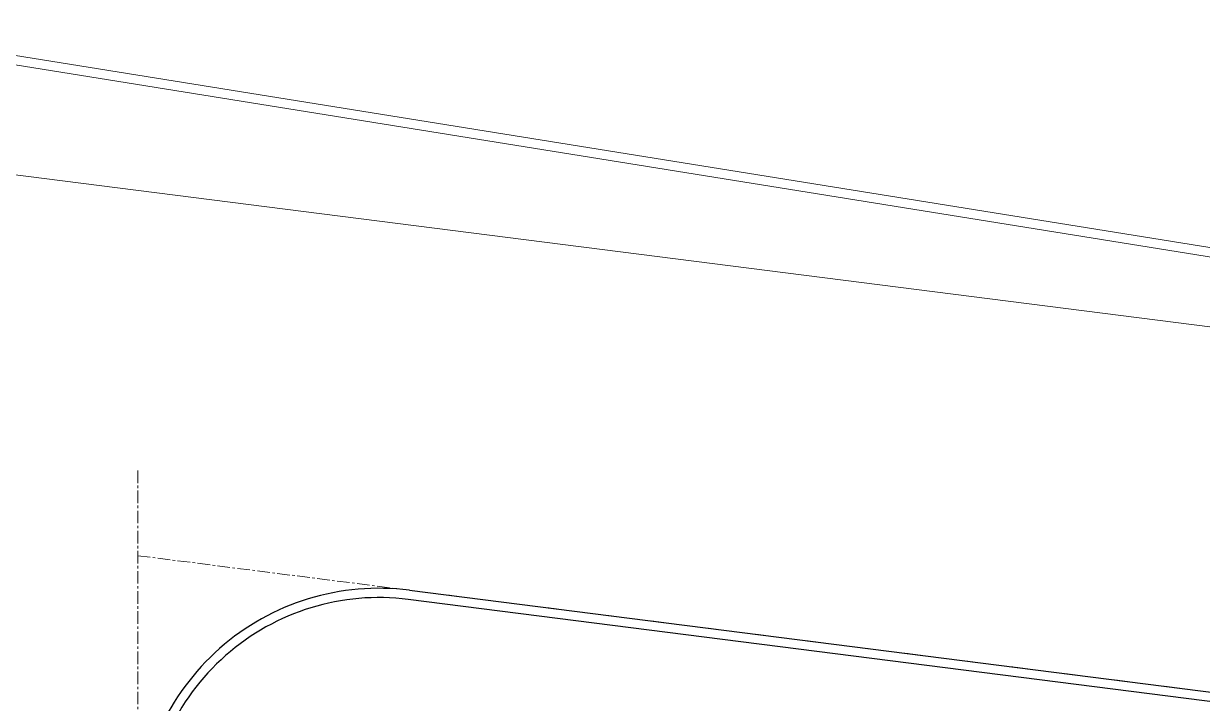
# Model space of a CAD drawing. Header units: metres. Extents: x 5205117 to 5948571, y 646915 to 1143748.
# Drawn here: x 5287007 to 5316327, y 1093212 to 1110111 of the extents above; entities that cross this region are included whole.
import ezdxf

# ---------------------------------------------------------------- set-up
doc = ezdxf.new("R2010")
doc.units = ezdxf.units.M
doc.header["$MEASUREMENT"] = 0
doc.linetypes.add('CENTER', pattern=[2, 1.25, -0.25, 0.25, -0.25])
doc.linetypes.add('CONTINOUS', pattern=[0])
for name, color, linetype, lineweight in [('A-Center line', 1, 'CENTER', 9), ('A-Plot', 7, 'CONTINOUS', 5), ('plot 5', 7, 'Continuous', 30), ('road', 7, 'Continuous', 9)]:
    doc.layers.add(name, color=color, linetype=linetype, lineweight=lineweight)

msp = doc.modelspace()

# ---------------------------------------------------------------- linework, layer by layer
at = {"layer": 'A-Center line', "ltscale": 250}
for p, q in [((5289846.6, 1099002.5), (5289851, 1066901.1)), ((5289846.6, 1096884.3), (5338219.6, 1090733.6))]:
    msp.add_line(p, q, dxfattribs=at)
at = {"layer": 'A-Plot'}
for points in [[(5408411.6, 1096412.9), (5385093.3, 1095027.1), (5375505.6, 1095063.9), (5281844.6, 1110110.7), (5272837.5, 1025475.7), (5272526.4, 1022505.9), (5278635.7, 1023546.7), (5280847.9, 1023234.6), (5280594.1, 1002999.5), (5280168.7, 985082.5), (5273404.2, 968616.5), (5268236.8, 957658.9), (5262936.1, 946418.9), (5260771.7, 941208.7), (5252673.1, 921713.7), (5242923, 896771.5), (5239760.9, 886121.1), (5216164.7, 886121.1), (5215349.6, 886240.5), (5216581.5, 864439.1)], [(5408428.8, 1096183.5), (5385099.7, 1094797.1), (5375486.8, 1094834), (5282047.7, 1109845.1), (5273066.3, 1025451.5), (5272786.7, 1022783.6), (5278632.4, 1023779.4), (5281080.4, 1023434), (5280824.1, 1002995.3), (5280397.6, 985034.5), (5273614.7, 968523.6), (5268444.8, 957560.8), (5263146.5, 946325.7), (5260984.1, 941120.5), (5252886.4, 921627.7), (5243140.8, 896696.8), (5239932.5, 885891.1), (5216147.9, 885891.1), (5215595.1, 885972.1), (5216811.1, 864452.3)]]:
    msp.add_lwpolyline(points, dxfattribs=at)
at = {"layer": 'plot 5'}
for points in [[(5296603.7, 1096025.1, 0.451761), (5289846.9, 1090073)], [(5296574.7, 1095797, 0.451761), (5290076.9, 1090073)]]:
    msp.add_lwpolyline(points, format="xyb", dxfattribs=at)
msp.add_lwpolyline([(5296603.7, 1096025.1), (5337846.9, 1090781), (5337846.9, 1082279.6), (5337616.9, 1082279.6), (5337616.9, 1090578.4), (5296574.7, 1095797)], dxfattribs=at)
at = {"layer": 'road', "ltscale": 0.5}
msp.add_lwpolyline([(5522687.1, 1093580.4), (5387204.9, 1093580.4), (5281514.1, 1107019.2)], dxfattribs=at)

doc.saveas('drawing.dxf')
